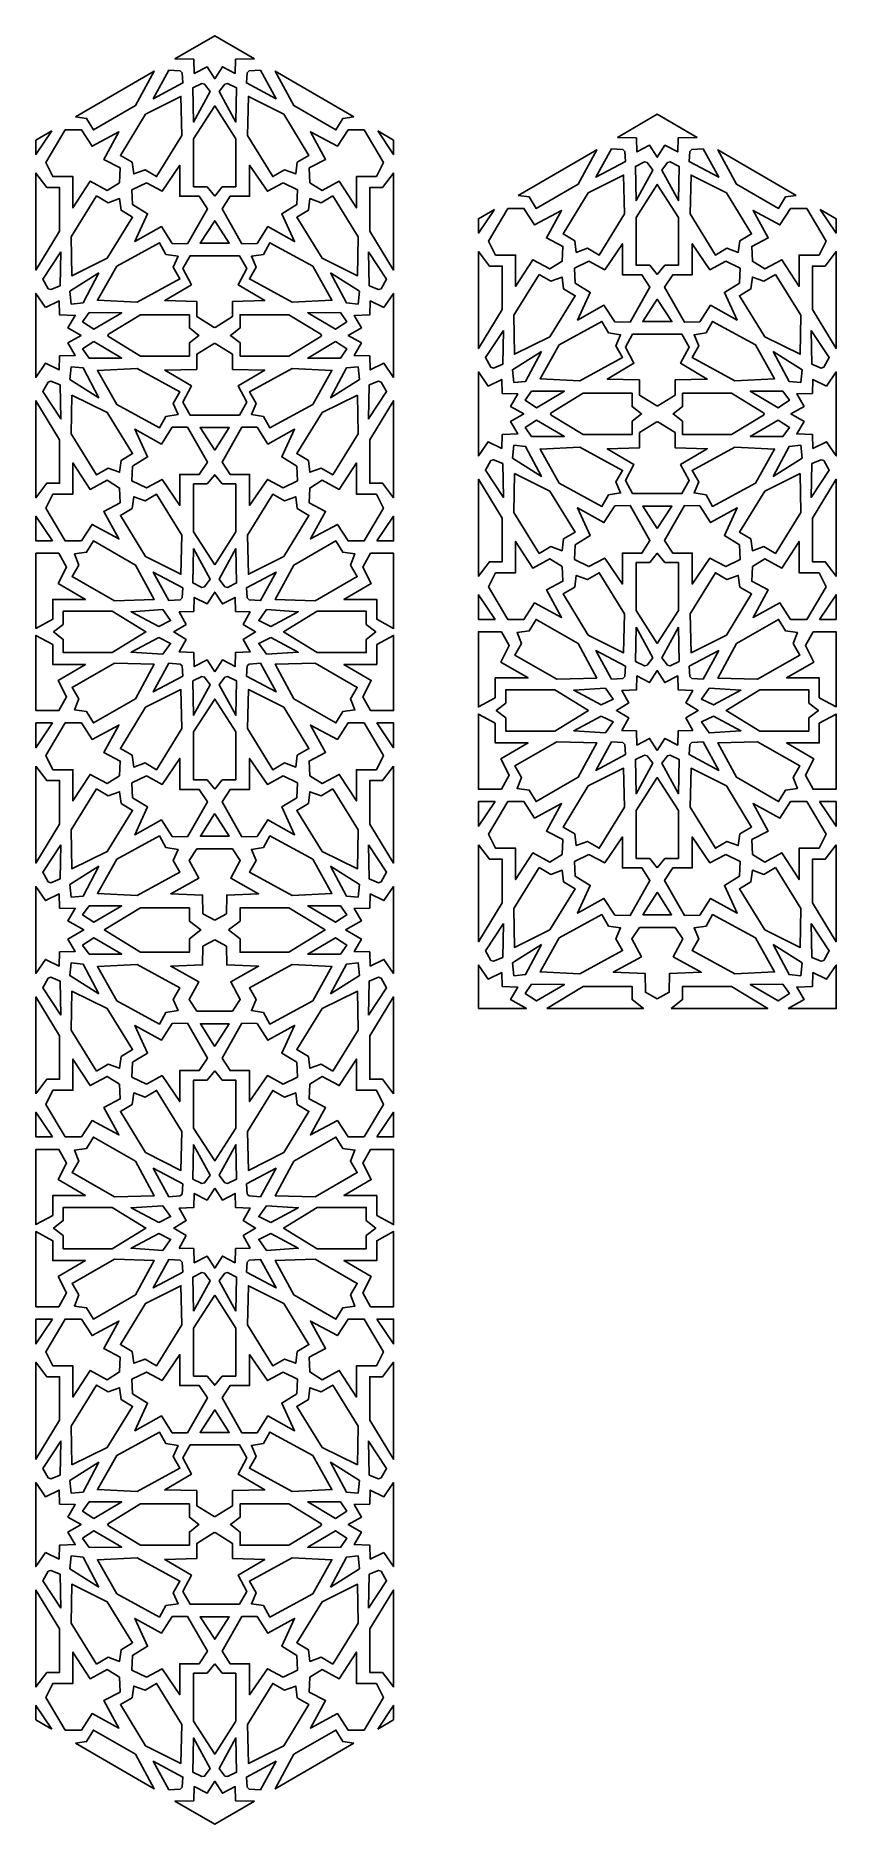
# Model space of a CAD drawing. Extents: x 316 to 540, y -250 to 250.
import ezdxf

# ---------------------------------------------------------------- set-up
doc = ezdxf.new("R2010")
doc.units = 0
doc.layers.add('LAYER_1', color=18, linetype='CONTINUOUS')

msp = doc.modelspace()

# ---------------------------------------------------------------- linework, layer by layer
at = {"layer": 'LAYER_1'}
for points in [[(376.99, 243.8), (365.89, 250.28), (354.79, 243.8), (360.05, 243.7), (360.19, 239.76), (363.75, 241.61), (365.89, 238.27), (368.04, 241.61), (371.6, 239.76), (371.74, 243.7)], [(327.04, 227.59), (348.96, 240.39), (343.8, 230.74), (332.01, 223.98), (330.1, 227.17)], [(353.09, 240.67), (356.25, 240.45), (356.79, 239.92), (357, 237.08), (348.74, 232.69)], [(378.7, 240.67), (375.53, 240.45), (375, 239.92), (374.78, 237.08), (383.05, 232.69)], [(404.75, 227.59), (382.83, 240.39), (387.98, 230.74), (399.78, 223.98), (401.69, 227.17)], [(362.34, 236.97), (363.05, 236.79), (364.6, 234.67), (359.96, 226.15), (359.8, 235.73)], [(369.45, 236.97), (368.74, 236.79), (367.19, 234.67), (371.83, 226.15), (371.99, 235.73)], [(346.58, 228.35), (356.45, 233.3), (356.68, 222.42), (349.67, 210.93), (346.42, 212.82), (343.25, 211.65), (342.81, 214.93), (339.55, 216.84)], [(365.89, 205.47), (363.79, 208.06), (360, 208.06), (360, 221.47), (365.89, 230.67), (371.79, 221.47), (371.79, 208.06), (368, 208.06)], [(385.21, 228.35), (375.34, 233.3), (375.1, 222.42), (382.12, 210.93), (385.37, 212.82), (388.53, 211.65), (388.98, 214.93), (392.24, 216.84)], [(500.69, 221.84), (489.59, 228.32), (478.49, 221.84), (483.74, 221.74), (483.88, 217.8), (487.45, 219.65), (489.59, 216.31), (491.73, 219.65), (495.3, 217.8), (495.44, 221.74)], [(320.35, 223.68), (315.91, 221.09), (315.91, 217.06)], [(324.1, 223.97), (328.63, 223.97), (331.61, 219.37), (339.14, 223.4), (334.88, 215.73), (339.51, 213.32), (339.32, 209.21), (335.86, 207.03), (331.08, 209.61), (326.28, 202.17), (326.28, 210.91), (320.69, 210.91), (318.72, 214.85)], [(407.69, 223.97), (403.16, 223.97), (400.18, 219.37), (392.65, 223.4), (396.9, 215.73), (392.28, 213.32), (392.47, 209.21), (395.93, 207.03), (400.71, 209.61), (405.51, 202.17), (405.51, 210.91), (411.1, 210.91), (413.07, 214.85)], [(411.44, 223.68), (415.88, 221.09), (415.88, 217.06)], [(450.74, 205.63), (472.66, 218.43), (467.5, 208.78), (455.7, 202.02), (453.79, 205.21)], [(476.79, 218.71), (479.95, 218.5), (480.49, 217.96), (480.7, 215.12), (472.43, 210.73)], [(486.04, 215.01), (486.75, 214.83), (488.3, 212.71), (483.66, 204.19), (483.49, 213.77)], [(493.14, 215.01), (492.44, 214.83), (490.88, 212.71), (495.52, 204.19), (495.69, 213.77)], [(502.4, 218.71), (499.23, 218.5), (498.7, 217.96), (498.48, 215.12), (506.75, 210.73)], [(528.44, 205.63), (506.52, 218.43), (511.68, 208.78), (523.48, 202.02), (525.39, 205.21)], [(318.97, 207.85), (322.55, 207.85), (322.55, 195.69), (315.91, 184.79), (315.91, 211.9)], [(346.79, 209.18), (351.18, 206.81), (356.14, 214.08), (356.14, 205.4), (361.58, 205.4), (363.85, 201.93), (358.29, 192.15), (354.05, 192.23), (350.99, 196.91), (343.59, 192.75), (347.14, 200.51), (342.96, 203.09), (342.77, 207.23)], [(385, 209.18), (380.61, 206.81), (375.65, 214.08), (375.65, 205.4), (370.21, 205.4), (367.94, 201.93), (373.5, 192.15), (377.73, 192.23), (380.79, 196.91), (388.2, 192.75), (384.65, 200.51), (388.83, 203.09), (389.02, 207.23)], [(412.82, 207.85), (409.23, 207.85), (409.23, 195.69), (415.88, 184.79), (415.88, 211.9)], [(470.27, 206.39), (480.15, 211.34), (480.38, 200.46), (473.36, 188.97), (470.12, 190.86), (466.95, 189.69), (466.51, 192.97), (463.25, 194.88)], [(508.91, 206.39), (499.03, 211.34), (498.8, 200.46), (505.82, 188.97), (509.06, 190.86), (512.23, 189.69), (512.67, 192.97), (515.94, 194.88)], [(332.89, 205.53), (336.12, 203.61), (339.3, 204.77), (339.72, 201.48), (342.96, 199.55), (335.85, 188.09), (325.94, 183.21), (325.79, 194.09)], [(398.9, 205.53), (395.67, 203.61), (392.49, 204.77), (392.07, 201.48), (388.82, 199.55), (395.93, 188.09), (405.84, 183.21), (406, 194.09)], [(489.59, 183.51), (487.49, 186.11), (483.7, 186.11), (483.7, 199.51), (489.59, 208.72), (495.49, 199.51), (495.49, 186.11), (491.7, 186.11)], [(444.05, 201.73), (439.61, 199.13), (439.61, 195.11)], [(447.79, 202.01), (452.33, 202.01), (455.31, 197.41), (462.83, 201.45), (458.58, 193.77), (463.2, 191.37), (463.01, 187.25), (459.55, 185.08), (454.78, 187.65), (449.97, 180.21), (449.97, 188.95), (444.39, 188.95), (442.42, 192.89)], [(531.39, 202.01), (526.86, 202.01), (523.87, 197.41), (516.35, 201.45), (520.6, 193.77), (515.98, 191.37), (516.17, 187.25), (519.63, 185.08), (524.41, 187.65), (529.21, 180.21), (529.21, 188.95), (534.79, 188.95), (536.76, 192.89)], [(535.13, 201.73), (539.57, 199.13), (539.57, 195.11)], [(365.89, 192.32), (361.81, 192.32), (365.89, 198.57), (365.89, 198.57), (365.9, 198.57), (369.98, 192.32)], [(338.5, 185.87), (350.43, 192.39), (352.28, 189.16), (355.64, 188.62), (354.33, 185.55), (356.18, 182.31), (344.23, 175.78), (333.13, 176.33)], [(393.29, 185.87), (381.35, 192.39), (379.51, 189.16), (376.15, 188.62), (377.45, 185.55), (375.6, 182.31), (387.56, 175.78), (398.65, 176.33)], [(470.49, 187.22), (474.88, 184.85), (479.83, 192.12), (479.83, 183.45), (485.27, 183.45), (487.54, 179.97), (481.99, 170.19), (477.75, 170.27), (474.69, 174.95), (467.29, 170.8), (470.84, 178.55), (466.66, 181.13), (466.47, 185.27)], [(508.7, 187.22), (504.3, 184.85), (499.35, 192.12), (499.35, 183.45), (493.91, 183.45), (491.64, 179.97), (497.19, 170.19), (501.43, 170.27), (504.49, 174.95), (511.9, 170.8), (508.34, 178.55), (512.53, 181.13), (512.72, 185.27)], [(322.93, 189.87), (322.7, 180.39), (320.11, 179.33), (319.4, 179.57), (317.85, 182.25)], [(365.89, 168.83), (365.76, 168.76), (360.92, 171.76), (360.89, 176.02), (351.92, 176.24), (359.38, 180.67), (356.96, 185.18), (359, 188.8), (365.89, 188.8), (372.79, 188.8), (374.83, 185.18), (372.41, 180.67), (379.87, 176.24), (370.9, 176.02), (370.86, 171.76), (366.03, 168.76)], [(408.86, 189.87), (409.08, 180.39), (411.68, 179.33), (412.39, 179.57), (413.94, 182.25)], [(442.67, 185.89), (446.25, 185.89), (446.25, 173.73), (439.61, 162.84), (439.61, 189.94)], [(536.51, 185.89), (532.93, 185.89), (532.93, 173.73), (539.57, 162.84), (539.57, 189.94)], [(333.51, 183.98), (329.09, 175.61), (325.8, 175.28), (325.42, 178.85)], [(398.28, 183.98), (402.7, 175.61), (405.98, 175.28), (406.36, 178.85)], [(456.58, 183.57), (459.82, 181.66), (462.99, 182.81), (463.41, 179.52), (466.66, 177.59), (459.55, 166.13), (449.64, 161.25), (449.49, 172.13)], [(522.6, 183.57), (519.37, 181.66), (516.19, 182.81), (515.77, 179.52), (512.52, 177.59), (519.63, 166.13), (529.54, 161.25), (529.7, 172.13)], [(318.59, 174.32), (322.41, 176.17), (322.56, 172.25), (326.91, 172.11), (324.87, 168.62), (328.56, 166.52), (324.87, 164.42), (326.91, 160.93), (322.56, 160.79), (322.41, 156.87), (318.59, 158.72), (315.89, 154.78), (315.89, 178.25)], [(413.2, 174.32), (409.38, 176.17), (409.23, 172.25), (404.88, 172.11), (406.92, 168.62), (403.23, 166.52), (406.92, 164.42), (404.88, 160.93), (409.23, 160.79), (409.38, 156.87), (413.2, 158.72), (415.89, 154.78), (415.89, 178.25)], [(489.59, 170.36), (485.5, 170.36), (489.59, 176.61), (489.59, 176.61), (489.59, 176.61), (493.68, 170.36)], [(330.78, 172.88), (339.91, 172.85), (332.11, 168.25), (328.98, 170.33)], [(336.26, 166.85), (345.14, 172.3), (358.82, 172.3), (358.82, 168.59), (361.49, 166.52), (358.82, 164.45), (358.82, 160.74), (345.14, 160.74), (336.26, 166.18), (336.07, 166.52)], [(395.53, 166.85), (386.64, 172.3), (372.97, 172.3), (372.97, 168.59), (370.29, 166.52), (372.97, 164.45), (372.97, 160.74), (386.64, 160.74), (395.53, 166.18), (395.71, 166.52)], [(401.01, 172.88), (391.88, 172.85), (399.68, 168.25), (402.8, 170.33)], [(462.19, 163.91), (474.13, 170.43), (475.97, 167.2), (479.33, 166.67), (478.03, 163.59), (479.88, 160.35), (467.92, 153.82), (456.83, 154.37)], [(516.99, 163.91), (505.05, 170.43), (503.21, 167.2), (499.85, 166.67), (501.15, 163.59), (499.3, 160.35), (511.26, 153.82), (522.35, 154.37)], [(446.63, 167.91), (446.4, 158.43), (443.81, 157.37), (443.1, 157.61), (441.55, 160.29)], [(489.59, 146.87), (489.46, 146.8), (484.62, 149.8), (484.59, 154.06), (475.62, 154.28), (483.07, 158.71), (480.66, 163.22), (482.69, 166.84), (489.59, 166.84), (496.49, 166.84), (498.53, 163.22), (496.11, 158.71), (503.56, 154.28), (494.59, 154.06), (494.56, 149.8), (489.72, 146.8)], [(532.55, 167.91), (532.78, 158.43), (535.37, 157.37), (536.09, 157.61), (537.64, 160.29)], [(332.11, 164.79), (339.91, 160.19), (330.78, 160.16), (328.98, 162.71)], [(365.89, 144.24), (359, 144.24), (356.96, 147.86), (359.38, 152.37), (351.92, 156.8), (360.89, 157.02), (360.92, 161.28), (365.76, 164.28), (365.89, 164.21), (366.03, 164.28), (370.86, 161.28), (370.9, 157.02), (379.87, 156.8), (372.41, 152.37), (374.83, 147.86), (372.79, 144.24)], [(399.68, 164.79), (391.88, 160.19), (401.01, 160.16), (402.8, 162.71)], [(457.2, 162.02), (452.78, 153.65), (449.5, 153.32), (449.12, 156.89)], [(521.98, 162.02), (526.4, 153.65), (529.68, 153.32), (530.06, 156.89)], [(325.8, 157.76), (329.09, 157.43), (333.51, 149.06), (325.42, 154.19)], [(344.23, 157.26), (356.18, 150.73), (354.33, 147.49), (355.64, 144.41), (352.28, 143.88), (350.43, 140.65), (338.5, 147.17), (333.13, 156.71)], [(387.56, 157.26), (375.6, 150.73), (377.45, 147.49), (376.15, 144.41), (379.51, 143.88), (381.35, 140.65), (393.29, 147.17), (398.65, 156.71)], [(405.98, 157.76), (402.7, 157.43), (398.28, 149.06), (406.36, 154.19)], [(442.29, 152.36), (446.11, 154.21), (446.26, 150.29), (450.61, 150.15), (448.57, 146.66), (452.26, 144.56), (448.57, 142.46), (450.61, 138.97), (446.26, 138.83), (446.11, 134.91), (442.29, 136.76), (439.59, 132.83), (439.59, 156.29)], [(536.89, 152.36), (533.08, 154.21), (532.93, 150.29), (528.57, 150.15), (530.61, 146.66), (526.92, 144.56), (530.61, 142.46), (528.57, 138.97), (532.93, 138.83), (533.08, 134.91), (536.89, 136.76), (539.59, 132.83), (539.59, 156.29)], [(319.4, 153.47), (320.11, 153.71), (322.7, 152.65), (322.93, 143.17), (317.85, 150.79)], [(412.39, 153.47), (411.68, 153.71), (409.08, 152.65), (408.86, 143.17), (413.94, 150.79)], [(454.47, 150.92), (463.61, 150.89), (455.8, 146.29), (452.68, 148.37)], [(459.95, 144.9), (468.84, 150.34), (482.52, 150.34), (482.52, 146.63), (485.19, 144.56), (482.52, 142.49), (482.52, 138.78), (468.84, 138.78), (459.95, 144.23), (459.77, 144.56)], [(519.23, 144.9), (510.34, 150.34), (496.66, 150.34), (496.66, 146.63), (493.99, 144.56), (496.66, 142.49), (496.66, 138.78), (510.34, 138.78), (519.23, 144.23), (519.41, 144.56)], [(524.71, 150.92), (515.58, 150.89), (523.38, 146.29), (526.5, 148.37)], [(322.55, 137.35), (322.55, 125.19), (318.97, 125.19), (315.91, 121.14), (315.91, 148.24)], [(325.94, 149.83), (335.85, 144.95), (342.96, 133.49), (339.72, 131.56), (339.3, 128.27), (336.12, 129.42), (332.89, 127.51), (325.79, 138.95)], [(405.84, 149.83), (395.93, 144.95), (388.82, 133.49), (392.07, 131.56), (392.49, 128.27), (395.67, 129.42), (398.9, 127.51), (406, 138.95)], [(409.23, 137.35), (409.23, 125.19), (412.82, 125.19), (415.88, 121.14), (415.88, 148.24)], [(342.96, 129.95), (347.14, 132.53), (343.59, 140.28), (350.99, 136.13), (354.05, 140.81), (358.29, 140.89), (363.85, 131.11), (361.58, 127.63), (356.14, 127.63), (356.14, 118.96), (351.18, 126.23), (346.79, 123.86), (342.77, 125.81)], [(365.89, 134.47), (365.89, 134.47), (361.81, 140.72), (365.89, 140.72), (369.98, 140.72), (365.9, 134.47)], [(388.83, 129.95), (384.65, 132.53), (388.2, 140.28), (380.79, 136.13), (377.73, 140.81), (373.5, 140.89), (367.94, 131.11), (370.21, 127.63), (375.65, 127.63), (375.65, 118.96), (380.61, 126.23), (385, 123.86), (389.02, 125.81)], [(455.8, 142.83), (463.61, 138.23), (454.47, 138.2), (452.68, 140.75)], [(489.59, 122.28), (482.69, 122.28), (480.66, 125.9), (483.07, 130.41), (475.62, 134.84), (484.59, 135.06), (484.62, 139.32), (489.46, 142.32), (489.59, 142.25), (489.72, 142.32), (494.56, 139.32), (494.59, 135.06), (503.56, 134.84), (496.11, 130.41), (498.53, 125.9), (496.49, 122.28)], [(523.38, 142.83), (515.58, 138.23), (524.71, 138.2), (526.5, 140.75)], [(449.5, 135.8), (452.78, 135.47), (457.2, 127.1), (449.12, 132.23)], [(467.92, 135.3), (479.88, 128.77), (478.03, 125.53), (479.33, 122.46), (475.97, 121.92), (474.13, 118.69), (462.19, 125.21), (456.83, 134.75)], [(511.26, 135.3), (499.3, 128.77), (501.15, 125.53), (499.85, 122.46), (503.21, 121.92), (505.05, 118.69), (516.99, 125.21), (522.35, 134.75)], [(529.68, 135.8), (526.4, 135.47), (521.98, 127.1), (530.06, 132.23)], [(320.69, 122.13), (326.28, 122.13), (326.28, 130.87), (331.08, 123.43), (335.86, 126), (339.32, 123.83), (339.51, 119.71), (334.88, 117.31), (339.14, 109.63), (331.61, 113.67), (328.63, 109.07), (324.1, 109.07), (318.72, 118.19)], [(411.1, 122.13), (405.51, 122.13), (405.51, 130.87), (400.71, 123.43), (395.93, 126), (392.47, 123.83), (392.28, 119.71), (396.9, 117.31), (392.65, 109.63), (400.18, 113.67), (403.16, 109.07), (407.69, 109.07), (413.07, 118.19)], [(443.1, 131.51), (443.81, 131.75), (446.4, 130.69), (446.63, 121.21), (441.55, 128.83)], [(536.09, 131.51), (535.37, 131.75), (532.78, 130.69), (532.55, 121.21), (537.64, 128.83)], [(365.89, 102.36), (360, 111.57), (360, 124.97), (363.79, 124.97), (365.89, 127.57), (368, 124.97), (371.79, 124.97), (371.79, 111.57)], [(446.25, 115.39), (446.25, 103.23), (442.67, 103.23), (439.61, 99.18), (439.61, 126.29)], [(449.64, 127.87), (459.55, 122.99), (466.66, 111.53), (463.41, 109.6), (462.99, 106.31), (459.82, 107.47), (456.58, 105.55), (449.49, 116.99)], [(529.54, 127.87), (519.63, 122.99), (512.52, 111.53), (515.77, 109.6), (516.19, 106.31), (519.37, 107.47), (522.6, 105.55), (529.7, 116.99)], [(532.93, 115.39), (532.93, 103.23), (536.51, 103.23), (539.57, 99.18), (539.57, 126.29)], [(342.81, 118.11), (343.25, 121.39), (346.42, 120.22), (349.67, 122.11), (356.68, 110.62), (356.45, 99.74), (346.58, 104.69), (339.55, 116.2)], [(388.98, 118.11), (388.53, 121.39), (385.37, 120.22), (382.12, 122.11), (375.1, 110.62), (375.34, 99.74), (385.21, 104.69), (392.24, 116.2)], [(320.54, 109.07), (315.91, 109.07), (315.91, 115.97)], [(411.24, 109.07), (415.88, 109.07), (415.88, 115.97)], [(466.66, 107.99), (470.84, 110.57), (467.29, 118.33), (474.69, 114.17), (477.75, 118.85), (481.99, 118.93), (487.54, 109.15), (485.27, 105.67), (479.83, 105.67), (479.83, 97), (474.88, 104.27), (470.49, 101.9), (466.47, 103.85)], [(489.59, 112.51), (489.59, 112.51), (485.5, 118.76), (489.59, 118.76), (493.68, 118.76), (489.59, 112.51)], [(512.53, 107.99), (508.34, 110.57), (511.9, 118.33), (504.49, 114.17), (501.43, 118.85), (497.19, 118.93), (491.64, 109.15), (493.91, 105.67), (499.35, 105.67), (499.35, 97), (504.3, 104.27), (508.7, 101.9), (512.72, 103.85)], [(322.34, 105.61), (324.51, 101.74), (322.16, 97.16), (329.76, 92.69), (320.62, 92.69), (320.62, 87.15), (315.91, 84.6), (315.91, 105.61)], [(327.96, 102.3), (326.73, 105.4), (330.1, 105.87), (332.01, 109.06), (343.8, 102.3), (348.96, 92.65), (337.86, 92.33), (326.04, 99.1)], [(359.96, 106.89), (364.6, 98.37), (363.05, 96.25), (362.34, 96.07), (359.8, 97.31)], [(371.83, 106.89), (367.19, 98.37), (368.74, 96.25), (369.45, 96.07), (371.99, 97.31)], [(403.83, 102.3), (405.06, 105.4), (401.69, 105.87), (399.78, 109.06), (387.98, 102.3), (382.83, 92.65), (393.93, 92.33), (405.75, 99.1)], [(409.44, 105.61), (407.28, 101.74), (409.63, 97.16), (402.03, 92.69), (411.17, 92.69), (411.17, 87.15), (415.88, 84.6), (415.88, 105.61)], [(444.39, 100.17), (449.97, 100.17), (449.97, 108.91), (454.78, 101.47), (459.55, 104.05), (463.01, 101.87), (463.2, 97.76), (458.58, 95.35), (462.83, 87.68), (455.31, 91.71), (452.33, 87.11), (447.79, 87.11), (442.42, 96.23)], [(489.59, 80.41), (483.7, 89.61), (483.7, 103.02), (487.49, 103.02), (489.59, 105.61), (491.7, 103.02), (495.49, 103.02), (495.49, 89.61)], [(534.79, 100.17), (529.21, 100.17), (529.21, 108.91), (524.41, 101.47), (519.63, 104.05), (516.17, 101.87), (515.98, 97.76), (520.6, 95.35), (516.35, 87.68), (523.87, 91.71), (526.86, 87.11), (531.39, 87.11), (536.76, 96.23)], [(357, 95.96), (356.79, 93.12), (356.25, 92.58), (353.09, 92.37), (348.74, 100.35)], [(374.78, 95.96), (375, 93.12), (375.53, 92.58), (378.7, 92.37), (383.05, 100.35)], [(466.51, 96.15), (466.95, 99.43), (470.12, 98.26), (473.36, 100.15), (480.38, 88.66), (480.15, 77.78), (470.27, 82.73), (463.25, 94.24)], [(512.67, 96.15), (512.23, 99.43), (509.06, 98.26), (505.82, 100.15), (498.8, 88.66), (499.03, 77.78), (508.91, 82.73), (515.94, 94.24)], [(365.89, 72.44), (363.75, 75.79), (360.19, 73.93), (360.05, 77.88), (356, 78.02), (357.9, 81.51), (354.45, 83.61), (357.9, 85.71), (356, 89.2), (360.05, 89.34), (360.19, 93.28), (363.75, 91.43), (365.89, 94.77), (368.04, 91.43), (371.6, 93.28), (371.74, 89.34), (375.79, 89.2), (373.89, 85.71), (377.33, 83.61), (373.89, 81.51), (375.79, 78.02), (371.74, 77.88), (371.6, 73.93), (368.04, 75.79)], [(444.24, 87.11), (439.61, 87.11), (439.61, 94.02)], [(534.94, 87.11), (539.57, 87.11), (539.57, 94.02)], [(323.55, 85.68), (323.55, 89.38), (337.23, 89.38), (346.66, 83.61), (337.23, 77.83), (323.55, 77.83), (323.55, 81.54), (320.87, 83.61)], [(351.4, 89.87), (353.57, 86.8), (350.24, 85.16), (342.54, 89.27)], [(380.39, 89.87), (378.22, 86.8), (381.55, 85.16), (389.24, 89.27)], [(408.23, 85.68), (408.23, 89.38), (394.56, 89.38), (385.13, 83.61), (394.56, 77.83), (408.23, 77.83), (408.23, 81.54), (410.91, 83.61)], [(451.66, 80.34), (450.42, 83.45), (453.79, 83.91), (455.7, 87.1), (467.5, 80.34), (472.66, 70.69), (461.55, 70.37), (449.74, 77.14)], [(527.52, 80.34), (528.76, 83.45), (525.39, 83.91), (523.48, 87.1), (511.68, 80.34), (506.52, 70.69), (517.63, 70.37), (529.44, 77.14)], [(320.62, 80.06), (320.62, 74.52), (329.76, 74.52), (322.16, 70.05), (324.51, 65.48), (322.34, 61.6), (315.91, 61.6), (315.91, 82.62)], [(350.24, 82.06), (353.57, 80.42), (351.4, 77.35), (342.54, 77.95)], [(381.55, 82.06), (378.22, 80.42), (380.39, 77.35), (389.24, 77.95)], [(411.17, 80.06), (411.17, 74.52), (402.03, 74.52), (409.63, 70.05), (407.28, 65.48), (409.44, 61.6), (415.88, 61.6), (415.88, 82.62)], [(446.04, 83.65), (448.21, 79.78), (445.85, 75.2), (453.46, 70.73), (444.31, 70.73), (444.31, 65.19), (439.61, 62.64), (439.61, 83.65)], [(483.66, 84.93), (488.3, 76.41), (486.75, 74.29), (486.04, 74.11), (483.49, 75.35)], [(495.52, 84.93), (490.88, 76.41), (492.44, 74.29), (493.14, 74.11), (495.69, 75.35)], [(533.14, 83.65), (530.97, 79.78), (533.33, 75.2), (525.72, 70.73), (534.87, 70.73), (534.87, 65.19), (539.57, 62.64), (539.57, 83.65)], [(480.7, 74), (480.49, 71.16), (479.95, 70.63), (476.79, 70.41), (472.43, 78.39)], [(498.48, 74), (498.7, 71.16), (499.23, 70.63), (502.4, 70.41), (506.75, 78.39)], [(337.86, 74.89), (348.96, 74.57), (343.8, 64.92), (332.01, 58.16), (330.1, 61.35), (326.73, 61.81), (327.96, 64.91), (326.04, 68.12)], [(353.09, 74.85), (356.25, 74.63), (356.79, 74.09), (357, 71.26), (348.74, 66.86)], [(362.34, 71.15), (363.05, 70.97), (364.6, 68.85), (359.96, 60.33), (359.8, 69.91)], [(369.45, 71.15), (368.74, 70.97), (367.19, 68.85), (371.83, 60.33), (371.99, 69.91)], [(378.7, 74.85), (375.53, 74.63), (375, 74.09), (374.78, 71.26), (383.05, 66.86)], [(393.93, 74.89), (382.83, 74.57), (387.98, 64.92), (399.78, 58.16), (401.69, 61.35), (405.06, 61.81), (403.83, 64.91), (405.75, 68.12)], [(489.59, 50.49), (487.45, 53.83), (483.88, 51.97), (483.74, 55.92), (479.7, 56.06), (481.6, 59.55), (478.15, 61.65), (481.6, 63.75), (479.7, 67.24), (483.74, 67.38), (483.88, 71.32), (487.45, 69.47), (489.59, 72.81), (491.73, 69.47), (495.3, 71.32), (495.44, 67.38), (499.49, 67.24), (497.59, 63.75), (501.03, 61.65), (497.59, 59.55), (499.49, 56.06), (495.44, 55.92), (495.3, 51.97), (491.73, 53.83)], [(346.58, 62.53), (356.45, 67.47), (356.68, 56.6), (349.67, 45.1), (346.42, 47), (343.25, 45.82), (342.81, 49.11), (339.55, 51.02)], [(385.21, 62.53), (375.34, 67.47), (375.1, 56.6), (382.12, 45.1), (385.37, 47), (388.53, 45.82), (388.98, 49.11), (392.24, 51.02)], [(447.25, 63.72), (447.25, 67.43), (460.93, 67.43), (470.36, 61.65), (460.93, 55.87), (447.25, 55.87), (447.25, 59.58), (444.57, 61.65)], [(475.1, 67.91), (477.27, 64.84), (473.93, 63.2), (466.24, 67.31)], [(504.08, 67.91), (501.91, 64.84), (505.25, 63.2), (512.94, 67.31)], [(531.93, 63.72), (531.93, 67.43), (518.26, 67.43), (508.82, 61.65), (518.26, 55.87), (531.93, 55.87), (531.93, 59.58), (534.61, 61.65)], [(365.89, 39.65), (363.79, 42.24), (360, 42.24), (360, 55.65), (365.89, 64.85), (371.79, 55.65), (371.79, 42.24), (368, 42.24)], [(444.31, 58.11), (444.31, 52.57), (453.46, 52.57), (445.85, 48.1), (448.21, 43.52), (446.04, 39.64), (439.61, 39.64), (439.61, 60.66)], [(473.93, 60.1), (477.27, 58.46), (475.1, 55.39), (466.24, 55.99)], [(505.25, 60.1), (501.91, 58.46), (504.08, 55.39), (512.94, 55.99)], [(534.87, 58.11), (534.87, 52.57), (525.72, 52.57), (533.33, 48.1), (530.97, 43.52), (533.14, 39.64), (539.57, 39.64), (539.57, 60.66)], [(320.54, 58.15), (315.91, 51.24), (315.91, 58.15)], [(324.1, 58.15), (328.63, 58.15), (331.61, 53.55), (339.14, 57.58), (334.88, 49.91), (339.51, 47.5), (339.32, 43.38), (335.86, 41.21), (331.08, 43.79), (326.28, 36.35), (326.28, 45.09), (320.69, 45.09), (318.72, 49.03)], [(407.69, 58.15), (403.16, 58.15), (400.18, 53.55), (392.65, 57.58), (396.9, 49.91), (392.28, 47.5), (392.47, 43.38), (395.93, 41.21), (400.71, 43.79), (405.51, 36.35), (405.51, 45.09), (411.1, 45.09), (413.07, 49.03)], [(411.24, 58.15), (415.88, 51.24), (415.88, 58.15)], [(461.55, 52.93), (472.66, 52.61), (467.5, 42.96), (455.7, 36.2), (453.79, 39.39), (450.42, 39.85), (451.66, 42.95), (449.74, 46.16)], [(476.79, 52.89), (479.95, 52.67), (480.49, 52.14), (480.7, 49.3), (472.43, 44.91)], [(502.4, 52.89), (499.23, 52.67), (498.7, 52.14), (498.48, 49.3), (506.75, 44.91)], [(517.63, 52.93), (506.52, 52.61), (511.68, 42.96), (523.48, 36.2), (525.39, 39.39), (528.76, 39.85), (527.52, 42.95), (529.44, 46.16)], [(315.91, 46.08), (318.97, 42.03), (322.55, 42.03), (322.55, 29.87), (315.91, 18.97)], [(346.79, 43.35), (351.18, 40.98), (356.14, 48.25), (356.14, 39.58), (361.58, 39.58), (363.85, 36.11), (358.29, 26.33), (354.05, 26.4), (350.99, 31.08), (343.59, 26.93), (347.14, 34.69), (342.96, 37.27), (342.77, 41.41)], [(385, 43.35), (380.61, 40.98), (375.65, 48.25), (375.65, 39.58), (370.21, 39.58), (367.94, 36.11), (373.5, 26.33), (377.73, 26.4), (380.79, 31.08), (388.2, 26.93), (384.65, 34.69), (388.83, 37.27), (389.02, 41.41)], [(415.88, 46.08), (412.82, 42.03), (409.23, 42.03), (409.23, 29.87), (415.88, 18.97)], [(470.27, 40.57), (480.15, 45.52), (480.38, 34.64), (473.36, 23.15), (470.12, 25.04), (466.95, 23.87), (466.51, 27.15), (463.25, 29.06)], [(486.04, 49.19), (486.75, 49.01), (488.3, 46.89), (483.66, 38.37), (483.49, 47.95)], [(493.14, 49.19), (492.43, 49.01), (490.88, 46.89), (495.52, 38.37), (495.69, 47.95)], [(508.91, 40.57), (499.03, 45.52), (498.8, 34.64), (505.82, 23.15), (509.06, 25.04), (512.23, 23.87), (512.68, 27.15), (515.94, 29.06)], [(489.59, 17.69), (487.49, 20.28), (483.7, 20.28), (483.7, 33.69), (489.59, 42.89), (495.49, 33.69), (495.49, 20.28), (491.7, 20.28)], [(332.89, 39.71), (336.12, 37.79), (339.3, 38.95), (339.72, 35.66), (342.96, 33.73), (335.85, 22.27), (325.94, 17.39), (325.79, 28.27)], [(398.9, 39.71), (395.67, 37.79), (392.49, 38.95), (392.07, 35.66), (388.82, 33.73), (395.93, 22.27), (405.84, 17.39), (406, 28.27)], [(444.24, 36.19), (439.61, 29.28), (439.61, 36.19)], [(447.79, 36.19), (452.33, 36.19), (455.31, 31.59), (462.83, 35.62), (458.58, 27.95), (463.2, 25.54), (463.01, 21.43), (459.55, 19.25), (454.78, 21.83), (449.97, 14.39), (449.97, 23.13), (444.39, 23.13), (442.42, 27.07)], [(531.39, 36.19), (526.86, 36.19), (523.87, 31.59), (516.35, 35.62), (520.6, 27.95), (515.98, 25.54), (516.17, 21.43), (519.63, 19.25), (524.41, 21.83), (529.21, 14.39), (529.21, 23.13), (534.79, 23.13), (536.76, 27.07)], [(534.94, 36.19), (539.57, 29.28), (539.57, 36.19)], [(365.89, 26.5), (361.89, 26.5), (365.88, 32.75), (365.89, 32.74), (365.9, 32.75), (369.9, 26.5)], [(338.5, 20.05), (350.43, 26.57), (352.28, 23.34), (355.64, 22.8), (354.33, 19.73), (356.18, 16.48), (344.23, 9.96), (333.13, 10.5)], [(393.29, 20.05), (381.35, 26.57), (379.51, 23.34), (376.15, 22.8), (377.45, 19.73), (375.6, 16.48), (387.56, 9.96), (398.65, 10.5)], [(470.49, 21.4), (474.88, 19.03), (479.83, 26.3), (479.83, 17.62), (485.27, 17.62), (487.54, 14.15), (481.99, 4.37), (477.75, 4.45), (474.69, 9.13), (467.29, 4.97), (470.84, 12.73), (466.66, 15.31), (466.47, 19.45)], [(508.7, 21.4), (504.3, 19.03), (499.35, 26.3), (499.35, 17.62), (493.91, 17.62), (491.64, 14.15), (497.19, 4.37), (501.43, 4.45), (504.49, 9.13), (511.9, 4.97), (508.34, 12.73), (512.53, 15.31), (512.72, 19.45)], [(322.93, 24.05), (322.7, 14.57), (320.11, 13.5), (319.4, 13.75), (317.85, 16.43)], [(365.89, 3), (362.57, 4.83), (362.52, 10.04), (353.6, 10.41), (361.43, 14.76), (358.77, 19.74), (360.94, 22.98), (365.89, 22.98), (370.85, 22.98), (373.02, 19.74), (370.36, 14.76), (378.18, 10.41), (369.27, 10.04), (369.22, 4.83)], [(408.86, 24.05), (409.08, 14.57), (411.68, 13.5), (412.39, 13.75), (413.94, 16.43)], [(439.61, 24.12), (442.67, 20.07), (446.25, 20.07), (446.25, 7.91), (439.61, -2.99)], [(539.57, 24.12), (536.51, 20.07), (532.93, 20.07), (532.93, 7.91), (539.57, -2.99)], [(333.51, 18.16), (329.09, 9.78), (325.8, 9.46), (325.42, 13.02)], [(398.28, 18.16), (402.7, 9.78), (405.98, 9.46), (406.36, 13.02)], [(456.58, 17.75), (459.82, 15.83), (462.99, 16.99), (463.41, 13.7), (466.66, 11.77), (459.55, 0.31), (449.64, -4.57), (449.49, 6.31)], [(522.6, 17.75), (519.37, 15.83), (516.19, 16.99), (515.77, 13.7), (512.52, 11.77), (519.63, 0.31), (529.54, -4.57), (529.7, 6.31)], [(315.89, 0.28), (315.89, 12.43), (318.59, 8.5), (322.41, 10.35), (322.56, 6.42), (326.91, 6.29), (324.87, 2.8), (329.3, 0.28), (324.87, -2.24), (326.91, -5.73), (322.56, -5.87), (322.41, -9.79), (318.59, -7.94), (315.89, -11.87)], [(402.49, 0.28), (406.92, 2.8), (404.88, 6.29), (409.23, 6.42), (409.38, 10.35), (413.2, 8.5), (415.89, 12.43), (415.89, 0.28), (415.89, -11.87), (413.2, -7.94), (409.38, -9.79), (409.23, -5.87), (404.88, -5.73), (406.92, -2.24)], [(489.59, 4.54), (485.58, 4.54), (489.58, 10.79), (489.59, 10.78), (489.6, 10.79), (493.6, 4.54)], [(330.78, 7.05), (339.91, 7.03), (332.11, 2.43), (328.98, 4.5)], [(335.03, 0.28), (345.14, 6.47), (358.82, 6.47), (358.82, 2.77), (362.03, 0.28), (358.82, -2.21), (358.82, -5.92), (345.14, -5.92)], [(369.75, 0.28), (372.97, 2.77), (372.97, 6.47), (386.64, 6.47), (396.76, 0.28), (386.64, -5.92), (372.97, -5.92), (372.97, -2.21)], [(401.01, 7.05), (391.88, 7.03), (399.68, 2.43), (402.8, 4.5)], [(446.63, 2.09), (446.4, -7.39), (443.81, -8.46), (443.1, -8.21), (441.55, -5.53)], [(462.19, -1.91), (474.13, 4.61), (475.97, 1.38), (479.33, 0.84), (478.03, -2.23), (479.88, -5.47), (467.92, -12), (456.83, -11.46)], [(489.59, -18.95), (486.27, -17.13), (486.21, -11.92), (477.3, -11.55), (485.13, -7.2), (482.47, -2.22), (484.64, 1.02), (489.59, 1.02), (494.54, 1.02), (496.71, -2.22), (494.06, -7.2), (501.88, -11.55), (492.97, -11.92), (492.91, -17.13)], [(516.99, -1.91), (505.05, 4.61), (503.21, 1.38), (499.85, 0.84), (501.15, -2.23), (499.3, -5.47), (511.26, -12), (522.35, -11.46)], [(532.55, 2.09), (532.78, -7.39), (535.37, -8.46), (536.09, -8.21), (537.64, -5.53)], [(330.78, -6.5), (339.91, -6.47), (332.11, -1.87), (328.98, -3.95)], [(365.89, -2.45), (362.57, -4.28), (362.52, -9.48), (353.6, -9.86), (361.43, -14.2), (358.77, -19.18), (360.94, -22.42), (365.89, -22.42), (370.85, -22.42), (373.02, -19.18), (370.36, -14.2), (378.18, -9.86), (369.27, -9.48), (369.22, -4.28)], [(401.01, -6.5), (391.88, -6.47), (399.68, -1.87), (402.8, -3.95)], [(457.2, -3.8), (452.78, -12.17), (449.5, -12.5), (449.12, -8.94)], [(521.98, -3.8), (526.4, -12.17), (529.68, -12.5), (530.06, -8.94)], [(333.51, -17.6), (329.09, -9.23), (325.8, -8.9), (325.42, -12.47)], [(338.5, -19.49), (350.43, -26.01), (352.28, -22.78), (355.64, -22.25), (354.33, -19.17), (356.18, -15.93), (344.23, -9.4), (333.13, -9.95)], [(393.29, -19.49), (381.35, -26.01), (379.51, -22.78), (376.15, -22.25), (377.45, -19.17), (375.6, -15.93), (387.56, -9.4), (398.65, -9.95)], [(398.28, -17.6), (402.7, -9.23), (405.98, -8.9), (406.36, -12.47)], [(439.59, -21.68), (439.59, -9.53), (442.29, -13.46), (446.11, -11.61), (446.25, -15.53), (450.61, -15.67), (448.57, -19.16), (452.99, -21.68)], [(526.19, -21.68), (539.59, -21.68), (539.59, -9.53), (536.89, -13.46), (533.08, -11.61), (532.93, -15.53), (528.57, -15.67), (530.61, -19.16)], [(322.93, -23.49), (322.7, -14.01), (320.11, -12.95), (319.4, -13.19), (317.85, -15.87)], [(408.86, -23.49), (409.08, -14.01), (411.68, -12.95), (412.39, -13.19), (413.94, -15.87)], [(454.47, -14.9), (463.61, -14.93), (455.8, -19.53), (452.68, -17.45)], [(524.71, -14.9), (515.58, -14.93), (523.38, -19.53), (526.5, -17.45)], [(315.91, -45.52), (318.97, -41.47), (322.55, -41.47), (322.55, -29.31), (315.91, -18.42)], [(332.89, -39.15), (336.12, -37.24), (339.3, -38.39), (339.72, -35.1), (342.96, -33.17), (335.85, -21.71), (325.94, -16.83), (325.79, -27.71)], [(398.9, -39.15), (395.67, -37.24), (392.49, -38.39), (392.07, -35.1), (388.82, -33.17), (395.93, -21.71), (405.84, -16.83), (406, -27.71)], [(415.88, -45.52), (412.82, -41.47), (409.23, -41.47), (409.23, -29.31), (415.88, -18.42)], [(458.73, -21.68), (468.84, -15.48), (482.52, -15.48), (482.52, -19.19), (485.73, -21.68)], [(493.45, -21.68), (520.45, -21.68), (510.34, -15.48), (496.66, -15.48), (496.66, -19.19)], [(346.79, -42.8), (351.18, -40.43), (356.14, -47.7), (356.14, -39.03), (361.58, -39.03), (363.85, -35.55), (358.29, -25.77), (354.05, -25.85), (350.99, -30.53), (343.59, -26.38), (347.14, -34.13), (342.96, -36.71), (342.77, -40.85)], [(365.89, -25.94), (361.89, -25.94), (365.88, -32.19), (365.89, -32.19), (365.9, -32.19), (369.9, -25.94)], [(385, -42.8), (380.61, -40.43), (375.65, -47.7), (375.65, -39.03), (370.21, -39.03), (367.94, -35.55), (373.5, -25.77), (377.73, -25.85), (380.79, -30.53), (388.2, -26.38), (384.65, -34.13), (388.83, -36.71), (389.02, -40.85)], [(324.1, -57.59), (328.63, -57.59), (331.61, -52.99), (339.14, -57.03), (334.88, -49.35), (339.51, -46.95), (339.32, -42.83), (335.86, -40.66), (331.08, -43.23), (326.28, -35.79), (326.28, -44.53), (320.69, -44.53), (318.72, -48.47)], [(365.89, -39.09), (363.79, -41.69), (360, -41.69), (360, -55.09), (365.89, -64.29), (371.79, -55.09), (371.79, -41.69), (368, -41.69)], [(407.69, -57.59), (403.16, -57.59), (400.18, -52.99), (392.65, -57.03), (396.9, -49.35), (392.28, -46.95), (392.47, -42.83), (395.93, -40.66), (400.71, -43.23), (405.51, -35.79), (405.51, -44.53), (411.1, -44.53), (413.07, -48.47)], [(346.58, -61.97), (356.45, -66.92), (356.68, -56.04), (349.67, -44.55), (346.42, -46.44), (343.25, -45.27), (342.81, -48.55), (339.55, -50.46)], [(385.21, -61.97), (375.34, -66.92), (375.1, -56.04), (382.12, -44.55), (385.37, -46.44), (388.53, -45.27), (388.98, -48.55), (392.24, -50.46)], [(320.54, -57.59), (315.91, -50.69), (315.91, -57.59)], [(411.24, -57.59), (415.88, -50.69), (415.88, -57.59)], [(337.86, -74.33), (348.96, -74.01), (343.8, -64.36), (332.01, -57.6), (330.1, -60.79), (326.73, -61.25), (327.96, -64.36), (326.04, -67.56)], [(362.34, -70.59), (363.05, -70.41), (364.6, -68.29), (359.96, -59.77), (359.8, -69.35)], [(369.45, -70.59), (368.74, -70.41), (367.19, -68.29), (371.83, -59.77), (371.99, -69.35)], [(393.93, -74.33), (382.83, -74.01), (387.98, -64.36), (399.78, -57.6), (401.69, -60.79), (405.06, -61.25), (403.83, -64.36), (405.75, -67.56)], [(320.62, -79.51), (320.62, -73.97), (329.76, -73.97), (322.16, -69.5), (324.51, -64.92), (322.34, -61.05), (315.91, -61.05), (315.91, -82.06)], [(411.17, -79.51), (411.17, -73.97), (402.03, -73.97), (409.63, -69.5), (407.28, -64.92), (409.44, -61.05), (415.88, -61.05), (415.88, -82.06)], [(353.09, -74.29), (356.25, -74.07), (356.79, -73.54), (357, -70.7), (348.74, -66.31)], [(378.7, -74.29), (375.53, -74.07), (375, -73.54), (374.78, -70.7), (383.05, -66.31)], [(365.89, -71.89), (363.75, -75.23), (360.19, -73.38), (360.05, -77.32), (356, -77.46), (357.9, -80.95), (354.45, -83.06), (357.9, -85.15), (356, -88.64), (360.05, -88.78), (360.19, -92.73), (363.75, -90.87), (365.89, -94.22), (368.04, -90.87), (371.6, -92.73), (371.74, -88.78), (375.79, -88.64), (373.89, -85.15), (377.33, -83.06), (373.89, -80.95), (375.79, -77.46), (371.74, -77.32), (371.6, -73.38), (368.04, -75.23)], [(323.55, -85.12), (323.55, -88.83), (337.23, -88.83), (346.66, -83.05), (337.23, -77.28), (323.55, -77.28), (323.55, -80.98), (320.87, -83.06)], [(350.24, -81.5), (353.57, -79.86), (351.4, -76.79), (342.54, -77.39)], [(381.55, -81.5), (378.22, -79.86), (380.39, -76.79), (389.24, -77.39)], [(408.23, -85.12), (408.23, -88.83), (394.56, -88.83), (385.13, -83.05), (394.56, -77.28), (408.23, -77.28), (408.23, -80.98), (410.91, -83.06)], [(322.34, -105.06), (324.51, -101.18), (322.16, -96.61), (329.76, -92.13), (320.62, -92.13), (320.62, -86.6), (315.91, -84.04), (315.91, -105.06)], [(351.4, -89.31), (353.57, -86.24), (350.24, -84.6), (342.54, -88.71)], [(380.39, -89.31), (378.22, -86.24), (381.55, -84.6), (389.24, -88.71)], [(409.44, -105.06), (407.28, -101.18), (409.63, -96.61), (402.03, -92.13), (411.17, -92.13), (411.17, -86.6), (415.88, -84.04), (415.88, -105.06)], [(327.96, -101.75), (326.73, -104.85), (330.1, -105.31), (332.01, -108.5), (343.8, -101.74), (348.96, -92.09), (337.86, -91.77), (326.04, -98.54)], [(357, -95.4), (356.79, -92.57), (356.25, -92.03), (353.09, -91.81), (348.74, -99.8)], [(374.78, -95.4), (375, -92.57), (375.53, -92.03), (378.7, -91.81), (383.05, -99.8)], [(403.83, -101.75), (405.06, -104.85), (401.69, -105.31), (399.78, -108.5), (387.98, -101.74), (382.83, -92.09), (393.93, -91.77), (405.75, -98.54)], [(342.81, -117.55), (343.25, -120.84), (346.42, -119.66), (349.67, -121.56), (356.68, -110.06), (356.45, -99.19), (346.58, -104.13), (339.55, -115.64)], [(359.96, -106.33), (364.6, -97.81), (363.05, -95.69), (362.34, -95.51), (359.8, -96.75)], [(371.83, -106.33), (367.19, -97.81), (368.74, -95.69), (369.45, -95.51), (371.99, -96.75)], [(388.98, -117.55), (388.53, -120.84), (385.37, -119.66), (382.12, -121.56), (375.1, -110.06), (375.34, -99.19), (385.21, -104.13), (392.24, -115.64)], [(365.89, -101.81), (360, -111.01), (360, -124.42), (363.79, -124.42), (365.89, -127.01), (368, -124.42), (371.79, -124.42), (371.79, -111.01)], [(320.54, -108.51), (315.91, -108.51), (315.91, -115.42)], [(320.69, -121.57), (326.28, -121.57), (326.28, -130.31), (331.08, -122.87), (335.86, -125.45), (339.32, -123.28), (339.51, -119.16), (334.88, -116.75), (339.14, -109.08), (331.61, -113.11), (328.63, -108.51), (324.1, -108.51), (318.72, -117.63)], [(411.1, -121.57), (405.51, -121.57), (405.51, -130.31), (400.71, -122.87), (395.93, -125.45), (392.47, -123.28), (392.28, -119.16), (396.9, -116.75), (392.65, -109.08), (400.18, -113.11), (403.16, -108.51), (407.69, -108.51), (413.07, -117.63)], [(411.24, -108.51), (415.88, -108.51), (415.88, -115.42)], [(342.96, -129.39), (347.14, -131.97), (343.59, -139.73), (350.99, -135.58), (354.05, -140.26), (358.29, -140.33), (363.85, -130.55), (361.58, -127.08), (356.14, -127.08), (356.14, -118.41), (351.18, -125.68), (346.79, -123.31), (342.77, -125.25)], [(388.83, -129.39), (384.65, -131.97), (388.2, -139.73), (380.79, -135.58), (377.73, -140.26), (373.5, -140.33), (367.94, -130.55), (370.21, -127.08), (375.65, -127.08), (375.65, -118.41), (380.61, -125.68), (385, -123.31), (389.02, -125.25)], [(322.55, -136.79), (322.55, -124.63), (318.97, -124.63), (315.91, -120.58), (315.91, -147.69)], [(409.23, -136.79), (409.23, -124.63), (412.82, -124.63), (415.88, -120.58), (415.88, -147.69)], [(325.94, -149.27), (335.85, -144.39), (342.96, -132.93), (339.72, -131), (339.3, -127.71), (336.12, -128.87), (332.89, -126.95), (325.79, -138.39)], [(405.84, -149.27), (395.93, -144.39), (388.82, -132.93), (392.07, -131), (392.49, -127.71), (395.67, -128.87), (398.9, -126.95), (406, -138.39)], [(365.89, -133.91), (365.89, -133.91), (361.81, -140.16), (365.89, -140.16), (369.98, -140.16), (365.9, -133.91)], [(319.4, -152.91), (320.11, -153.16), (322.7, -152.09), (322.93, -142.61), (317.85, -150.23)], [(344.23, -156.7), (356.18, -150.18), (354.33, -146.93), (355.64, -143.86), (352.28, -143.32), (350.43, -140.09), (338.5, -146.61), (333.13, -156.16)], [(365.89, -143.68), (359, -143.68), (356.96, -147.3), (359.38, -151.81), (351.92, -156.24), (360.89, -156.46), (360.92, -160.73), (365.76, -163.72), (365.89, -163.66), (366.03, -163.72), (370.86, -160.73), (370.9, -156.46), (379.87, -156.24), (372.41, -151.81), (374.83, -147.3), (372.79, -143.68)], [(387.56, -156.7), (375.6, -150.18), (377.45, -146.93), (376.15, -143.86), (379.51, -143.32), (381.35, -140.09), (393.29, -146.61), (398.65, -156.16)], [(412.39, -152.91), (411.68, -153.16), (409.08, -152.09), (408.86, -142.61), (413.94, -150.23)], [(325.8, -157.2), (329.09, -156.88), (333.51, -148.5), (325.42, -153.64)], [(405.98, -157.2), (402.7, -156.88), (398.28, -148.5), (406.36, -153.64)], [(318.59, -173.76), (322.41, -175.61), (322.56, -171.69), (326.91, -171.55), (324.87, -168.06), (328.56, -165.96), (324.87, -163.86), (326.91, -160.37), (322.56, -160.24), (322.41, -156.31), (318.59, -158.16), (315.89, -154.23), (315.89, -177.7)], [(413.2, -173.76), (409.38, -175.61), (409.23, -171.69), (404.88, -171.55), (406.92, -168.06), (403.23, -165.96), (406.92, -163.86), (404.88, -160.37), (409.23, -160.24), (409.38, -156.31), (413.2, -158.16), (415.89, -154.23), (415.89, -177.7)], [(332.11, -164.23), (339.91, -159.63), (330.78, -159.61), (328.98, -162.16)], [(399.68, -164.23), (391.88, -159.63), (401.01, -159.61), (402.8, -162.16)], [(336.26, -166.3), (345.14, -171.74), (358.82, -171.74), (358.82, -168.03), (361.49, -165.96), (358.82, -163.89), (358.82, -160.19), (345.14, -160.19), (336.26, -165.63), (336.07, -165.96)], [(395.53, -166.3), (386.64, -171.74), (372.97, -171.74), (372.97, -168.03), (370.29, -165.96), (372.97, -163.89), (372.97, -160.19), (386.64, -160.19), (395.53, -165.63), (395.71, -165.96)], [(330.78, -172.32), (339.91, -172.3), (332.11, -167.69), (328.98, -169.77)], [(365.89, -168.27), (365.76, -168.2), (360.92, -171.2), (360.89, -175.46), (351.92, -175.68), (359.38, -180.11), (356.96, -184.62), (359, -188.24), (365.89, -188.24), (372.79, -188.24), (374.83, -184.62), (372.41, -180.11), (379.87, -175.68), (370.9, -175.46), (370.86, -171.2), (366.03, -168.2)], [(401.01, -172.32), (391.88, -172.3), (399.68, -167.69), (402.8, -169.77)], [(333.51, -183.43), (329.09, -175.05), (325.8, -174.72), (325.42, -178.29)], [(398.28, -183.43), (402.7, -175.05), (405.98, -174.72), (406.36, -178.29)], [(322.93, -189.31), (322.7, -179.83), (320.11, -178.77), (319.4, -179.01), (317.85, -181.69)], [(338.5, -185.31), (350.43, -191.83), (352.28, -188.6), (355.64, -188.07), (354.33, -184.99), (356.18, -181.75), (344.23, -175.22), (333.13, -175.77)], [(393.29, -185.31), (381.35, -191.83), (379.51, -188.6), (376.15, -188.07), (377.45, -184.99), (375.6, -181.75), (387.56, -175.22), (398.65, -175.77)], [(408.86, -189.31), (409.08, -179.83), (411.68, -178.77), (412.39, -179.01), (413.94, -181.69)], [(318.97, -207.3), (322.55, -207.3), (322.55, -195.13), (315.91, -184.24), (315.91, -211.34)], [(332.89, -204.98), (336.12, -203.06), (339.3, -204.21), (339.72, -200.92), (342.96, -199), (335.85, -187.53), (325.94, -182.65), (325.79, -193.53)], [(398.9, -204.98), (395.67, -203.06), (392.49, -204.21), (392.07, -200.92), (388.82, -199), (395.93, -187.53), (405.84, -182.65), (406, -193.53)], [(412.82, -207.3), (409.23, -207.3), (409.23, -195.13), (415.88, -184.24), (415.88, -211.34)], [(346.79, -208.62), (351.18, -206.25), (356.14, -213.52), (356.14, -204.85), (361.58, -204.85), (363.85, -201.37), (358.29, -191.6), (354.05, -191.67), (350.99, -196.35), (343.59, -192.2), (347.14, -199.95), (342.96, -202.53), (342.77, -206.67)], [(365.89, -191.76), (361.81, -191.76), (365.89, -198.01), (365.89, -198.01), (365.9, -198.01), (369.98, -191.76)], [(385, -208.62), (380.61, -206.25), (375.65, -213.52), (375.65, -204.85), (370.21, -204.85), (367.94, -201.37), (373.5, -191.6), (377.73, -191.67), (380.79, -196.35), (388.2, -192.2), (384.65, -199.95), (388.83, -202.53), (389.02, -206.67)], [(324.1, -223.41), (328.63, -223.41), (331.61, -218.81), (339.14, -222.85), (334.88, -215.17), (339.51, -212.77), (339.32, -208.65), (335.86, -206.48), (331.08, -209.05), (326.28, -201.61), (326.28, -210.35), (320.69, -210.35), (318.72, -214.29)], [(365.89, -204.91), (363.79, -207.51), (360, -207.51), (360, -220.91), (365.89, -230.12), (371.79, -220.91), (371.79, -207.51), (368, -207.51)], [(407.69, -223.41), (403.16, -223.41), (400.18, -218.81), (392.65, -222.85), (396.9, -215.17), (392.28, -212.77), (392.47, -208.65), (395.93, -206.48), (400.71, -209.05), (405.51, -201.61), (405.51, -210.35), (411.1, -210.35), (413.07, -214.29)], [(346.58, -227.79), (356.45, -232.74), (356.68, -221.86), (349.67, -210.37), (346.42, -212.27), (343.25, -211.09), (342.81, -214.38), (339.55, -216.28)], [(385.21, -227.79), (375.34, -232.74), (375.1, -221.86), (382.12, -210.37), (385.37, -212.27), (388.53, -211.09), (388.98, -214.38), (392.24, -216.28)], [(320.35, -223.13), (315.91, -220.53), (315.91, -216.51)], [(411.44, -223.13), (415.88, -220.53), (415.88, -216.51)], [(327.04, -227.03), (348.96, -239.84), (343.8, -230.18), (332.01, -223.42), (330.1, -226.61)], [(404.75, -227.03), (382.83, -239.84), (387.98, -230.18), (399.78, -223.42), (401.69, -226.61)], [(362.34, -236.41), (363.05, -236.24), (364.6, -234.11), (359.96, -225.59), (359.8, -235.17)], [(369.45, -236.41), (368.74, -236.24), (367.19, -234.11), (371.83, -225.59), (371.99, -235.17)], [(353.09, -240.11), (356.25, -239.9), (356.79, -239.36), (357, -236.52), (348.74, -232.13)], [(378.7, -240.11), (375.53, -239.9), (375, -239.36), (374.78, -236.52), (383.05, -232.13)], [(376.99, -243.24), (365.89, -249.72), (354.79, -243.24), (360.05, -243.14), (360.19, -239.2), (363.75, -241.05), (365.89, -237.71), (368.04, -241.05), (371.6, -239.2), (371.74, -243.14)]]:
    msp.add_lwpolyline(points, close=True, dxfattribs=at)

doc.saveas('drawing.dxf')
